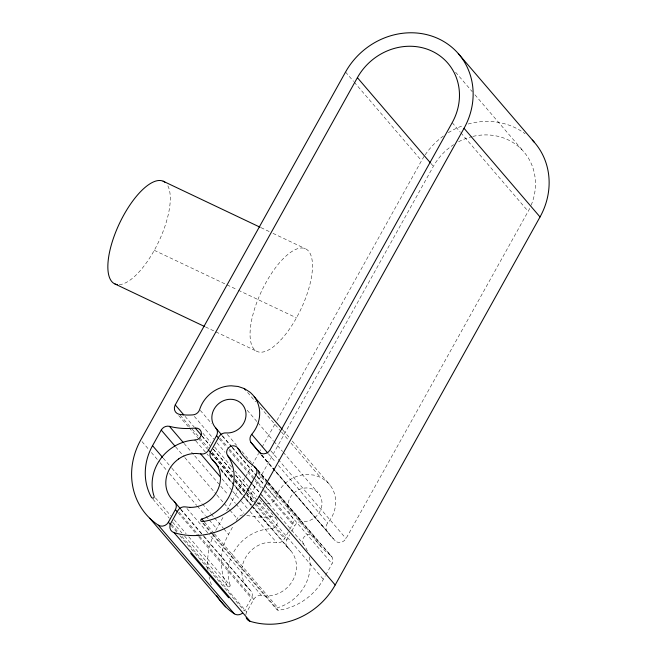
<?xml version="1.0" encoding="UTF-8"?>
<svg xmlns="http://www.w3.org/2000/svg" width="657" height="657" viewBox="0 0 657 657"><rect width="100%" height="100%" fill="white"/><g stroke="black" fill="none" stroke-linecap="round" stroke-linejoin="round"><path stroke-width="0.49" stroke-dasharray="3.29 2.46" d="M215.759 530.445A70.948 64.665 -40.6 0 1 216.695 528.713L223.676 516.172M226.665 510.801L245.102 477.672M245.603 476.777L251.582 466.035M252.083 465.131L258.562 453.494M259.063 452.599L261.552 448.123M262.053 447.228L275.012 423.946M276.999 420.365L421.531 160.694A70.948 64.665 -40.6 0 1 424.619 155.627M188.789 536.826L230.188 585.502A1.421 1.298 -40.6 0 1 228.874 586.906L227.609 586.307A56.765 51.739 -40.6 0 1 228.537 534.33L232.89 526.528M236.274 520.459L237.234 518.726A7.096 6.471 -40.6 0 1 243.164 514.825M246.851 495.025L252.74 501.907A7.096 6.463 -40.6 0 1 251.237 493.571L433.382 166.32A56.757 51.731 -40.6 0 1 453.609 144.68M204.212 536.514L250.202 590.167A7.104 6.471 -40.6 0 1 251.401 598.256L244.355 610.903L179.501 535.241M250.202 590.167L247.336 587.259A28.382 25.869 -40.6 0 1 258.874 545.121A28.407 25.894 -40.6 0 1 272.45 542.14L278.855 542.666A7.104 6.48 -40.6 0 0 284.489 538.797L289.22 530.298M289.696 529.452L292.529 524.352A7.096 6.471 -40.6 0 0 291.839 516.755A17.739 16.162 -40.6 0 1 298.138 489.999A17.739 16.162 -40.6 0 1 321.889 501.275A17.739 16.162 -40.6 0 1 301.998 521.576A7.096 6.471 -40.6 0 0 294.903 525.477L291.593 531.423M245.849 614.812A7.096 6.471 -40.6 0 1 246.728 612.028L253.766 599.373A7.104 6.471 -40.6 0 1 261.585 595.571L265.806 596.03A28.382 25.869 -40.6 0 0 296.463 567.426A28.407 25.894 -40.6 0 0 290.928 550.911L253.594 507.36M290.928 550.911L286.731 546.402A7.104 6.48 -40.6 0 1 286.863 539.923L289.696 534.823M212.211 534.256L276.868 609.688L278.133 610.287A56.765 51.739 -40.6 0 0 323.351 579.343L325.272 575.877M325.757 575.006L332.031 563.731A7.096 6.471 -40.6 0 0 330.553 555.42L268.557 483.1M261.314 455.186L335.185 540.859A7.096 6.463 -40.6 0 0 346.034 538.576L528.179 211.332A56.757 51.731 -40.6 0 0 530.051 207.686M309.217 556.947A42.574 38.804 -40.6 0 1 277.788 607.668L277.336 607.889A1.421 1.298 -40.6 0 0 276.868 609.688M230.114 585.034A42.574 38.804 -40.6 0 1 271.054 528.68A6.315 5.757 -40.6 0 0 277.426 522.233A6.315 5.757 -40.6 0 0 271.234 516.739L264.689 517.158A76.631 69.847 -40.6 0 1 246.301 515.219M257.199 503.254L258.858 503.451A62.834 57.266 -40.6 0 0 263.909 503.697M330.758 536.194L326.931 531.028A7.087 6.463 -40.6 0 1 327.728 522.997A31.93 29.105 -40.6 0 0 325.716 480.653L320.263 477.22L314.071 475.118L307.254 474.461A31.93 29.105 -40.6 0 0 275.595 498.261A7.087 6.463 -40.6 0 1 269 503.525A62.834 57.266 -40.6 0 1 265.609 503.689M261.001 227.65L269.313 231.601M273 233.35L305.324 248.699M154.272 250.317L237.374 289.778M238.294 290.213L296.471 317.832M205.51 326.956L257.224 351.503M330.553 555.42L325.765 551.461A77.148 70.315 -40.6 0 1 313.997 537.04L268.007 483.388M248.313 486.426L235.05 470.995M248.978 487.198L256.977 496.462M259.646 499.55L275.636 518.077M455.588 72.229L472.26 91.676M474.921 94.78L523.588 151.553M452.188 122.678L460.187 132.008M460.853 132.788L528.179 211.332M430.713 163.207L433.382 166.32M345.541 72.04L353.54 81.378M354.205 82.15L421.531 160.694M282.937 430.171L289.597 437.948M292.266 441.052L330.266 485.383M247.599 392.459L255.598 401.788M260.271 407.233L280.933 431.337M281.598 432.117L288.267 439.894M290.928 443.007L320.263 477.22M247.213 410.239L257.216 421.901M257.881 422.681L273.213 440.568M273.879 441.34L282.543 451.449M283.208 452.23L317.873 492.668M270.7 450.694L346.034 538.576M268.401 453.782L275.726 462.339M278.396 465.452L327.728 522.997M261.609 454.816L326.931 531.028M261.856 455.317L274.527 470.1M275.193 470.872L335.185 540.859M227.314 434.449L236.668 445.364M241.998 451.589L251.335 462.471M258.004 470.248L267.999 481.918M268.582 482.599L301.998 521.576M257.33 469.886L266.504 480.587M267.161 481.351L332.015 557.013M257.897 470.658L266.561 480.768M258.004 471.718L267.333 482.608M257.84 472.909L265.699 482.082M266.356 482.846L321.38 547.043M222.395 435.739L231.847 446.76M232.225 447.203L256.509 475.537M257.117 476.251L332.031 563.731M200.286 410.379L211.62 423.601M222.288 436.043L231.617 446.932M232.282 447.704L256.279 475.701M256.944 476.481L262.948 483.478M266.282 487.371L275.612 498.252M220.218 438.359L228.735 448.288M229.392 449.051L253.627 477.335M254.284 478.099L264.106 489.564M264.763 490.327L294.903 525.477M219.159 438.761L226.361 447.162M228.981 450.226L254.53 480.029M255.187 480.793L263.046 489.966M263.703 490.73L292.529 524.352M194.341 416.423L213.673 438.975M217.007 442.867L225.006 452.197M253.002 484.858L259.671 492.635M260.336 493.415L269 503.525M252.912 485.03L260.911 494.36M261.576 495.14L303.575 544.127A42.574 38.804 -40.6 0 1 307.525 551.461M201.904 435.862L209.903 445.191M213.238 449.084L232.57 471.636M235.904 475.52L257.232 500.404M258.571 501.964L271.234 516.739M185.069 416.382L194.242 427.083M202.101 436.248L209.969 445.421M213.238 449.24L232.241 471.406M235.518 475.225L251.237 493.571M248.018 491.469L256.682 501.578M257.355 502.359L323.343 579.343M180.215 415.175L190.21 426.836M192.214 429.177L208.212 447.836M212.211 452.501L234.877 478.945M235.543 479.717L245.546 491.387M246.211 492.159L254.21 501.496M212.178 452.796L234.45 478.781M235.107 479.544L255.417 503.237M256.074 504.001L286.863 539.923M211.119 453.207L234.048 479.955M234.705 480.719L245.841 493.711M246.49 494.475L253.701 502.876M254.358 503.64L284.489 538.797M178.712 415.544L188.543 427.009M189.2 427.773L197.716 437.71M198.373 438.474L207.538 449.174M210.815 452.993L232.438 478.214M235.058 481.269L246.194 494.261M220.267 468.482L232.266 482.476M234.927 485.589L242.926 494.918M245.595 498.031L252.929 506.588M220.727 469.468L251.393 505.233M252.058 506.013L288.053 548.004M195.737 440.814L206.397 453.256M207.07 454.036L208.4 455.588M221.064 470.363L244.396 497.587M245.726 499.139L251.064 505.364M251.73 506.136L271.062 528.688M222.017 478.838L232.02 490.5M232.685 491.28L240.684 500.609M241.349 501.39L249.348 510.719M250.013 511.499L276.679 542.608M184.091 443.459L193.421 454.34M194.751 455.901L218.756 483.897M220.752 486.229L228.086 494.778M230.755 497.891L235.42 503.336M236.085 504.116L244.084 513.446M175.657 446.883L184.174 456.82M184.831 457.584L216.276 494.269M216.925 495.033L223.479 502.679M224.136 503.443L229.375 509.553M230.032 510.317L237.234 518.726M163.223 458.126L171.222 467.456M171.888 468.236L201.88 503.229M202.553 504.009L210.552 513.339M211.217 514.119L213.878 517.231M214.552 518.003L223.216 528.113M223.881 528.893L228.546 534.338M142.035 441.611L148.704 449.388M151.373 452.501L159.372 461.83M160.037 462.61L166.706 470.387M169.366 473.5L196.698 505.381M197.363 506.161L205.362 515.49M206.035 516.271L208.696 519.375M209.361 520.155L216.695 528.713M204.467 522.126L213.796 533.016M214.461 533.796L277.788 607.668M203.473 523.194L212.802 534.084M213.476 534.855L278.133 610.287M202.873 523.366L211.538 533.476M186.925 508.469L209.583 534.913M210.922 536.465L261.585 595.571M180.88 509.29L203.547 535.734M180.675 509.495L202.676 535.159M203.341 535.94L247.336 587.259M179.09 512.255L198.743 535.184M199.391 535.948L253.766 599.373M178.031 512.657L198.332 536.35M198.989 537.114L251.401 598.248M155.463 497.94L170.795 515.827M174.121 519.712L186.12 533.714M152.95 499.205L169.251 518.217M172.586 522.11L181.915 532.999M184.584 536.104L227.913 586.652M171.387 524.138L178.597 532.548M181.874 536.367L246.728 612.028M170.984 525.313L176.881 532.186M202.923 433.275L210.79 442.514M214.724 447.13L231.773 467.143M425.178 154.806A70.948 64.665 -40.6 0 1 443.812 135.712M448.304 132.698A70.948 64.665 -40.6 0 1 462.988 125.627M468.162 124.001A70.948 64.665 -40.6 0 1 525.083 133.724M211.439 584.845A70.948 64.665 -40.6 0 1 209.123 576.977M208.006 570.333A70.948 64.665 -40.6 0 1 214.026 533.993M472.999 136.377A56.757 51.731 -40.6 0 1 524.598 152.744A56.757 51.731 -40.6 0 1 530.478 206.758M458.57 141.756A56.757 51.731 -40.6 0 1 472.063 136.607M303.575 544.127A6.315 5.757 -40.6 0 1 305.554 535.586A6.315 5.757 -40.6 0 1 313.997 537.04M167.847 185.832A56.757 21.64 -64.6 0 1 157.77 243.64A56.757 21.64 -64.6 0 1 119.311 284.67M280.802 339.956A56.757 21.64 -64.6 0 0 308.544 251.105A56.757 21.64 -64.6 0 0 254.473 309.242A56.757 21.64 -64.6 0 0 280.802 339.956"/><path stroke-width="0.99" d="M195.072 440.042A6.315 5.757 -40.6 0 0 201.436 433.587A6.315 5.757 -40.6 0 0 195.244 428.085L188.69 428.512A76.631 69.847 -40.6 0 1 169.424 426.344A7.096 6.471 -40.6 0 0 161.244 430.072L152.555 445.684L162.55 457.346M175.247 404.917L357.392 77.666A56.757 51.731 -40.6 0 1 432.06 51.172A56.757 51.731 -40.6 0 1 452.188 122.678L270.043 449.922A7.096 6.463 -40.6 0 1 259.187 452.213L250.941 442.375A7.087 6.463 -40.6 0 1 251.73 434.343A31.93 29.105 -40.6 0 0 249.726 391.999L244.273 388.566L238.072 386.472L231.264 385.807A31.922 29.097 -40.6 0 0 199.621 409.607A7.087 6.463 -40.6 0 1 193.01 414.871A62.834 57.266 -40.6 0 1 182.868 414.797L179.55 414.395A7.096 6.463 -40.6 0 1 175.247 404.917L183.763 414.854M246.186 617.605A7.096 6.471 -40.6 0 0 250.062 621.284A70.948 64.665 -40.6 0 0 335.193 584.968L540.029 216.958L464.039 128.304A70.948 64.665 -40.6 0 0 438.876 38.927A70.948 64.665 -40.6 0 0 345.541 72.04L140.705 440.059A70.948 64.665 -40.6 0 0 158.271 525.132A7.096 6.471 -40.6 0 0 168.364 522.249L175.403 509.602A7.104 6.471 -40.6 0 0 174.212 501.521L171.346 498.614A28.382 25.869 -40.6 0 1 178.696 458.939M196.459 453.486L202.865 454.012A7.104 6.48 -40.6 0 0 208.499 450.144L216.539 435.706A7.096 6.471 -40.6 0 0 215.849 428.101A17.739 16.162 -40.6 0 1 222.14 401.345A17.739 16.162 -40.6 0 1 245.899 412.621A17.739 16.162 -40.6 0 1 226 432.922A7.096 6.471 -40.6 0 0 218.904 436.831L210.864 451.269A7.104 6.48 -40.6 0 0 210.741 457.748L218.732 467.127M189.816 507.385L185.586 506.917A7.104 6.471 -40.6 0 0 177.776 510.727L170.738 523.374A7.096 6.471 -40.6 0 0 174.072 532.638A70.948 64.665 -40.6 0 0 259.203 496.314L464.039 128.304M163.125 181.184L260.073 227.215M115.024 283.996L204.59 326.521M254.563 466.766L249.775 462.807A77.148 70.315 -40.6 0 1 238.006 448.394A6.315 5.757 -40.6 0 0 229.556 446.932A6.315 5.757 -40.6 0 0 227.585 455.473A42.574 38.804 -40.6 0 1 201.798 519.014A1.421 1.298 -40.6 0 0 200.878 521.034L202.142 521.642A56.765 51.739 -40.6 0 0 247.361 490.697L256.041 475.085A7.096 6.471 -40.6 0 0 254.563 466.766L257.232 469.878M212.063 459.358L214.929 462.257A28.407 25.894 -40.6 0 1 220.202 474.198A28.382 25.869 -40.6 0 1 189.816 507.376M458.29 53.587L534.289 142.232M357.392 77.666L430.048 162.435M254.267 396.729L282.272 429.391M244.273 388.566L245.603 390.127M251.73 434.343L267.728 453.01M250.941 442.375L260.944 454.036M238.006 448.394L240.676 451.499M215.849 428.101L221.746 434.975M216.539 435.706L218.502 437.997M227.585 455.473L252.247 484.25M259.203 496.314L335.193 584.968M195.244 428.085L201.239 435.082M208.499 450.144L210.462 452.435M200.689 453.954L220.686 477.286M169.424 426.344L183.426 442.678M161.244 430.072L175 446.119M201.798 519.014L203.793 521.346M174.212 501.513L180.215 508.518M175.403 509.602L177.374 511.893M168.364 522.249L170.327 524.549M174.072 532.638L250.062 621.284M190.686 553.408L228.685 597.73M158.271 525.132L234.262 613.786A7.096 6.471 -40.6 0 0 242.417 613.186M149.73 518.242L225.729 606.896M234.262 613.786A70.948 64.665 -40.6 0 1 216.687 595.628M532.334 140.105A70.948 64.665 -40.6 0 1 540.029 216.95M178.663 458.923A28.407 25.894 -40.6 0 1 196.427 453.47M152.539 445.676A56.765 51.739 -40.6 0 0 151.611 497.645L152.884 498.252A1.421 1.298 -40.6 0 0 154.19 496.848L154.124 496.388A42.574 38.804 -40.6 0 1 195.063 440.034M117.496 284.637A56.757 21.64 -64.6 0 1 118.868 224.71A56.757 21.64 -64.6 0 1 164.841 182.178"/></g></svg>
